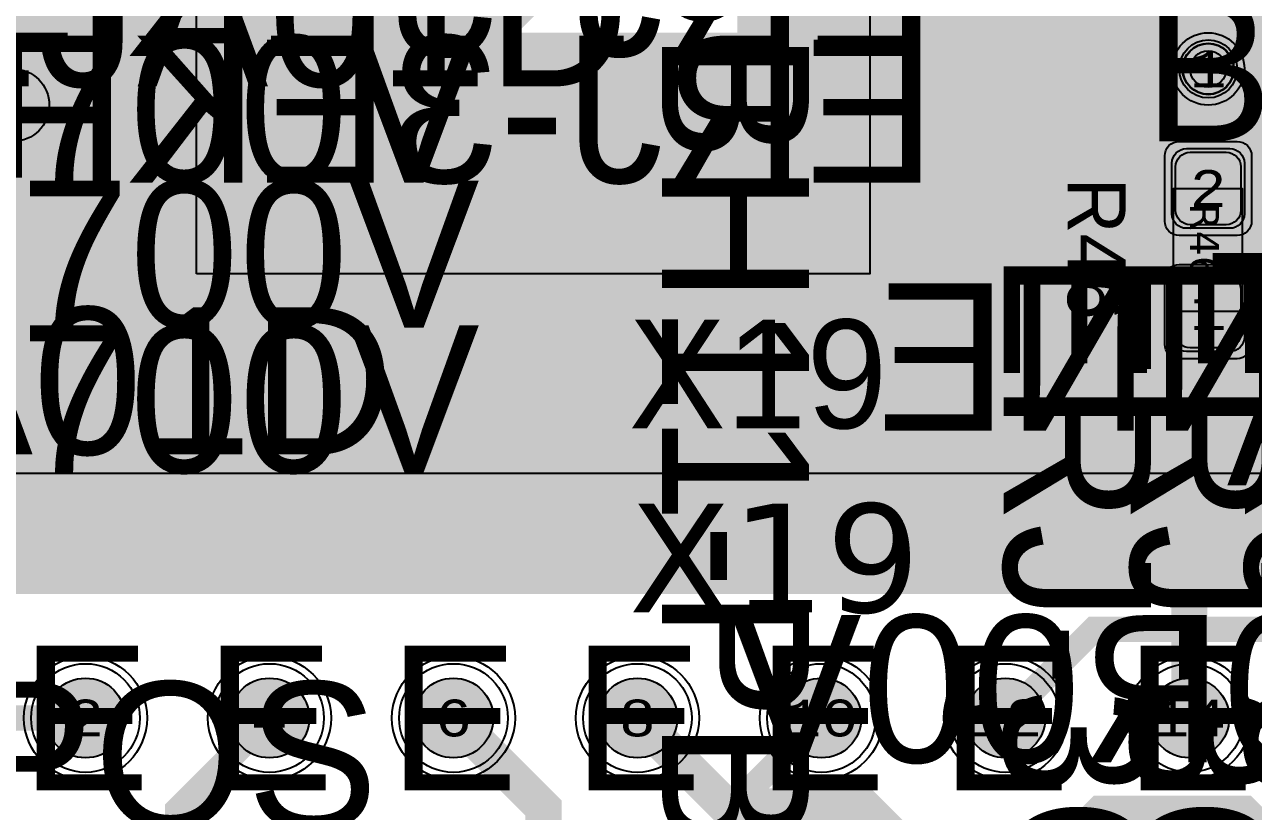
# Model space of a CAD drawing. Extents: x -28 to 199, y -61 to 255.
# Drawn here: x 62.41 to 79.37, y 140 to 150.86 of the extents above; entities that cross this region are included whole.
import ezdxf
from ezdxf.enums import TextEntityAlignment as Align

# ---------------------------------------------------------------- set-up
doc = ezdxf.new("R2010")
doc.units = 0
doc.header["$MEASUREMENT"] = 0
for name, color, linetype in [('ASSEMBLY_OUTLINES_TOP', 102, 'CONTINUOUS'), ('ASSEMBLY_PART_NUMBERS_BTM', 191, 'CONTINUOUS'), ('ASSEMBLY_PART_NUMBERS_TOP', 102, 'CONTINUOUS'), ('ASSEMBLY_REF_DES_TOP', 102, 'CONTINUOUS'), ('DRILL_DRAWING', 21, 'CONTINUOUS'), ('GENERATED_SILKSCREEN_TOP', 140, 'CONTINUOUS'), ('MOUNTING_HOLES_LAYER_2', 42, 'CONTINUOUS'), ('MOUNTING_HOLES_LAYER_3', 42, 'CONTINUOUS'), ('MOUNTING_HOLES_LAYER_BOT21', 42, 'CONTINUOUS'), ('MOUNTING_HOLES_LAYER_TOP', 42, 'CONTINUOUS'), ('PART_HOLES_LAYER_2', 30, 'CONTINUOUS'), ('PART_HOLES_LAYER_3', 30, 'CONTINUOUS'), ('PART_HOLES_LAYER_BOTTOM', 30, 'CONTINUOUS'), ('PART_HOLES_LAYER_TOP', 30, 'CONTINUOUS'), ('PART_PADS_LAYER_2', 230, 'CONTINUOUS'), ('PART_PADS_LAYER_3', 81, 'CONTINUOUS'), ('PART_PADS_LAYER_BOTTOM', 10, 'CONTINUOUS'), ('PART_PADS_LAYER_TOP', 150, 'CONTINUOUS'), ('PART_PADS_SMD_TOP', 150, 'CONTINUOUS'), ('PIN_NUMBERS_BTM', 8, 'CONTINUOUS'), ('PIN_NUMBERS_TOP', 8, 'CONTINUOUS'), ('PLACEMENT_OUTLINES_TOP', 130, 'CONTINUOUS'), ('PLANE_DATA_LAYER_TOP', 150, 'CONTINUOUS'), ('PLANE_SHAPES_LAYER_2', 230, 'CONTINUOUS'), ('PLANE_SHAPES_LAYER_3', 81, 'CONTINUOUS'), ('PLANE_SHAPES_LAYER_TOP', 150, 'CONTINUOUS'), ('SILKSCREEN_OUTLINES_TOP', 150, 'CONTINUOUS'), ('SILKSCREEN_REF_DES_TOP', 150, 'CONTINUOUS'), ('SOLDERMASK_PADS_BTM', 12, 'CONTINUOUS'), ('SOLDERMASK_PADS_TOP', 180, 'CONTINUOUS'), ('SOLDERPASTE_PADS_TOP', 180, 'CONTINUOUS'), ('TRACES_LAYER_3', 81, 'CONTINUOUS'), ('TRACES_LAYER_BOTTOM', 10, 'CONTINUOUS'), ('TRACES_LAYER_TOP', 150, 'CONTINUOUS')]:
    doc.layers.add(name, color=color, linetype=linetype)
doc.styles.add('COURIER_NEW', font='COUR.TTF')
doc.styles.add('VERDANA', font='verdana.TTF')
doc.styles.add('VERIBEST_GERBER_0', font='txt')

msp = doc.modelspace()

# ---------------------------------------------------------------- hatches: boundary and pattern name
at = {"layer": 'ASSEMBLY_OUTLINES_TOP'}
h = msp.add_hatch(color=256, dxfattribs=at)
edge = h.paths.add_edge_path()
edge.add_arc((78.75, 150.25), 0.5, 0, 360)
at = {"layer": 'MOUNTING_HOLES_LAYER_2'}
h = msp.add_hatch(color=256, dxfattribs=at)
edge = h.paths.add_edge_path()
edge.add_arc((62.25, 149.75), 0.5, 0, 360)
at = {"layer": 'MOUNTING_HOLES_LAYER_3'}
h = msp.add_hatch(color=256, dxfattribs=at)
edge = h.paths.add_edge_path()
edge.add_arc((62.25, 149.75), 0.5, 0, 360)
at = {"layer": 'MOUNTING_HOLES_LAYER_BOT21'}
h = msp.add_hatch(color=256, dxfattribs=at)
edge = h.paths.add_edge_path()
edge.add_arc((62.25, 149.75), 0.5, 0, 360)
at = {"layer": 'MOUNTING_HOLES_LAYER_TOP'}
h = msp.add_hatch(color=256, dxfattribs=at)
edge = h.paths.add_edge_path()
edge.add_arc((62.25, 149.75), 0.5, 0, 360)
at = {"layer": 'PART_HOLES_LAYER_2'}
h = msp.add_hatch(color=256, dxfattribs=at)
edge = h.paths.add_edge_path()
edge.add_arc((78.75, 150.25), 0.25, 0, 360)
h = msp.add_hatch(color=256, dxfattribs=at)
edge = h.paths.add_edge_path()
edge.add_arc((63.25, 141.29), 0.55, 0, 360)
h = msp.add_hatch(color=256, dxfattribs=at)
edge = h.paths.add_edge_path()
edge.add_arc((65.79, 141.29), 0.55, 0, 360)
h = msp.add_hatch(color=256, dxfattribs=at)
edge = h.paths.add_edge_path()
edge.add_arc((68.33, 141.29), 0.55, 0, 360)
h = msp.add_hatch(color=256, dxfattribs=at)
edge = h.paths.add_edge_path()
edge.add_arc((70.87, 141.29), 0.55, 0, 360)
h = msp.add_hatch(color=256, dxfattribs=at)
edge = h.paths.add_edge_path()
edge.add_arc((73.41, 141.29), 0.55, 0, 360)
h = msp.add_hatch(color=256, dxfattribs=at)
edge = h.paths.add_edge_path()
edge.add_arc((75.95, 141.29), 0.55, 0, 360)
h = msp.add_hatch(color=256, dxfattribs=at)
edge = h.paths.add_edge_path()
edge.add_arc((78.49, 141.29), 0.55, 0, 360)
at = {"layer": 'PART_HOLES_LAYER_3'}
h = msp.add_hatch(color=256, dxfattribs=at)
edge = h.paths.add_edge_path()
edge.add_arc((78.75, 150.25), 0.25, 0, 360)
h = msp.add_hatch(color=256, dxfattribs=at)
edge = h.paths.add_edge_path()
edge.add_arc((63.25, 141.29), 0.55, 0, 360)
h = msp.add_hatch(color=256, dxfattribs=at)
edge = h.paths.add_edge_path()
edge.add_arc((65.79, 141.29), 0.55, 0, 360)
h = msp.add_hatch(color=256, dxfattribs=at)
edge = h.paths.add_edge_path()
edge.add_arc((68.33, 141.29), 0.55, 0, 360)
h = msp.add_hatch(color=256, dxfattribs=at)
edge = h.paths.add_edge_path()
edge.add_arc((70.87, 141.29), 0.55, 0, 360)
h = msp.add_hatch(color=256, dxfattribs=at)
edge = h.paths.add_edge_path()
edge.add_arc((73.41, 141.29), 0.55, 0, 360)
h = msp.add_hatch(color=256, dxfattribs=at)
edge = h.paths.add_edge_path()
edge.add_arc((75.95, 141.29), 0.55, 0, 360)
h = msp.add_hatch(color=256, dxfattribs=at)
edge = h.paths.add_edge_path()
edge.add_arc((78.49, 141.29), 0.55, 0, 360)
at = {"layer": 'PART_HOLES_LAYER_BOTTOM'}
h = msp.add_hatch(color=256, dxfattribs=at)
edge = h.paths.add_edge_path()
edge.add_arc((78.75, 150.25), 0.25, 0, 360)
h = msp.add_hatch(color=256, dxfattribs=at)
edge = h.paths.add_edge_path()
edge.add_arc((63.25, 141.29), 0.55, 0, 360)
h = msp.add_hatch(color=256, dxfattribs=at)
edge = h.paths.add_edge_path()
edge.add_arc((65.79, 141.29), 0.55, 0, 360)
h = msp.add_hatch(color=256, dxfattribs=at)
edge = h.paths.add_edge_path()
edge.add_arc((68.33, 141.29), 0.55, 0, 360)
h = msp.add_hatch(color=256, dxfattribs=at)
edge = h.paths.add_edge_path()
edge.add_arc((70.87, 141.29), 0.55, 0, 360)
h = msp.add_hatch(color=256, dxfattribs=at)
edge = h.paths.add_edge_path()
edge.add_arc((73.41, 141.29), 0.55, 0, 360)
h = msp.add_hatch(color=256, dxfattribs=at)
edge = h.paths.add_edge_path()
edge.add_arc((75.95, 141.29), 0.55, 0, 360)
h = msp.add_hatch(color=256, dxfattribs=at)
edge = h.paths.add_edge_path()
edge.add_arc((78.49, 141.29), 0.55, 0, 360)
at = {"layer": 'PART_HOLES_LAYER_TOP'}
h = msp.add_hatch(color=256, dxfattribs=at)
edge = h.paths.add_edge_path()
edge.add_arc((78.75, 150.25), 0.25, 0, 360)
h = msp.add_hatch(color=256, dxfattribs=at)
edge = h.paths.add_edge_path()
edge.add_arc((63.25, 141.29), 0.55, 0, 360)
h = msp.add_hatch(color=256, dxfattribs=at)
edge = h.paths.add_edge_path()
edge.add_arc((65.79, 141.29), 0.55, 0, 360)
h = msp.add_hatch(color=256, dxfattribs=at)
edge = h.paths.add_edge_path()
edge.add_arc((68.33, 141.29), 0.55, 0, 360)
h = msp.add_hatch(color=256, dxfattribs=at)
edge = h.paths.add_edge_path()
edge.add_arc((70.87, 141.29), 0.55, 0, 360)
h = msp.add_hatch(color=256, dxfattribs=at)
edge = h.paths.add_edge_path()
edge.add_arc((73.41, 141.29), 0.55, 0, 360)
h = msp.add_hatch(color=256, dxfattribs=at)
edge = h.paths.add_edge_path()
edge.add_arc((75.95, 141.29), 0.55, 0, 360)
h = msp.add_hatch(color=256, dxfattribs=at)
edge = h.paths.add_edge_path()
edge.add_arc((78.49, 141.29), 0.55, 0, 360)
at = {"layer": 'PLANE_DATA_LAYER_TOP'}
h = msp.add_hatch(color=256, dxfattribs=at)
h.paths.add_polyline_path([(124.75, 168.146713, -0.5656896934356785), (124.638043, 168.079423, 0.1227209891215062), (124.403418, 168.137891), (120.354104, 168.137891, -0.8926686709466823), (120.336985, 168.288343, 8.788690966337814), (119.663015, 168.288343, -0.8926686709466823), (119.645896, 168.137891), (115.604104, 168.137891, -0.8926686709466823), (115.586985, 168.288343, 8.788690966337814), (114.913015, 168.288343, -0.8926686709466823), (114.895896, 168.137891), (111.035516, 168.137891, 0.1989122151386141), (110.681963, 167.991444), (103.462837, 160.772318, -0.1989133663344686), (103.408955, 160.75), (101.908538, 160.75, -0.1989147790761748), (101.854656, 160.772319), (101.269424, 161.357553, 0.1989122151386141), (100.915871, 161.504), (100.084129, 161.504, 0.1989122151386141), (99.730576, 161.357553), (99.145344, 160.772319, -0.1989147790761748), (99.091462, 160.75), (94.95, 160.75, 0.1989122151386141), (94.596447, 160.603553), (94.515212, 160.522318, -0.1989133663345028), (94.46133, 160.5), (86.500008, 160.5, 0.414213562373095), (86.5, 160.499992), (86.5, 154.091244, -0.1989099556853327), (86.477682, 154.037363), (84.433464, 151.993145, -0.1989133663344342), (84.379582, 151.970827), (78.485734, 151.970827, 0.1989122151386171), (78.132181, 151.82438), (71.080119, 144.772318, -0.1989133663345171), (71.026237, 144.75), (54.676166, 144.75, -0.7996942034349416), (54.643477, 144.895032, 0.2895657790381576), (55.5, 146.25, 0.9999999999999999), (52.5, 146.25, 0.2895657790381576), (53.356523, 144.895032, -0.7996942034349416), (53.323834, 144.75), (48.676166, 144.75, -0.7996942034349416), (48.643477, 144.895032, 0.2895657790381576), (49.5, 146.25, 0.9999999999999999), (46.5, 146.25, 0.2895657790381576), (47.356523, 144.895032, -0.7996942034349416), (47.323834, 144.75), (44.8262, 144.75, -0.414213562373095), (44.75, 144.8262), (44.75, 147.9238, -0.414213562373095), (44.8262, 148), (53.749992, 148, 0.414213562373095), (53.75, 148.000008), (53.75, 149.9238, -0.414213562373095), (53.8262, 150), (61.187927, 150, -0.414213562373095), (61.264127, 149.9238), (61.264127, 149.923798, -0.0405672307519167), (61.263127, 149.911494, 1.176947754236353), (63.236873, 149.911494, -0.0405672307519167), (63.235873, 149.923798), (63.235873, 149.9238, -0.414213562373095), (63.312073, 150), (72.999992, 150, 0.414213562373095), (73, 150.000008), (73, 154.150284, -0.1989099556853327), (73.022318, 154.204165), (75.85595, 157.037797, 0.1989122151386037), (76.002397, 157.39135), (76.002397, 161.4122, -0.1989099556853327), (76.024715, 161.466081), (76.331209, 161.772575, -0.5228816160298612), (76.454384, 161.750393, 0.5064656880077311), (77.401677, 161.554293, -0.7354544890693883), (77.526844, 161.480151, 0.0581222504442221), (77.5, 161.250005), (77.5, 161.249999, 0.088914327412649), (77.562258, 160.902667, -0.0889129128178341), (77.567002, 160.8762, -0.414213562373095), (77.490802, 160.8), (77.353893, 160.8, -0.1385740107174436), (77.314013, 160.811269, 1.7877343018547802), (77.314013, 159.788731, -0.1385740107174436), (77.353893, 159.8), (77.840585, 159.8, -0.1095339490364452), (77.872793, 159.792859, 0.1095328433829557), (78.084129, 159.746), (79.766632, 159.746, 0.1989122151386141), (80.120185, 159.892447), (90.80542, 170.577682, -0.1989133663344345), (90.859302, 170.6), (95.046107, 170.6, -0.1385740107174437), (95.085987, 170.588731, 0.7330492814130509), (95.950588, 171.338437, -0.1025242213821264), (95.944313, 171.368718), (95.944313, 171.368719, -0.414213562373095), (96.020513, 171.444919), (122.449404, 171.444919, -0.198913366334503), (122.503286, 171.422601), (124.727682, 169.198205, -0.1989099556853327), (124.75, 169.144324)], flags=0)
h.paths.add_polyline_path([(77.599731, 156.314666, 0.7968145925695695), (79.5, 156.749999), (79.5, 156.75, 0.8244223034271635), (77.572739, 157.124415, -0.5540613420985587), (77.445503, 157.101904, 2.736653672139751), (77.471278, 156.328655, -0.5540650235894272)], flags=0)
h.paths.add_polyline_path([(105.164448, 164.71788, 0.414213562373095), (105.414448, 164.96788), (105.414448, 168.372211, 0.414213562373095), (105.164448, 168.622211), (91.038672, 168.622211, 0.414213562373095), (90.788672, 168.372211), (90.788672, 164.96788, 0.414213562373095), (91.038672, 164.71788)], flags=0)
at = {"layer": 'PLANE_SHAPES_LAYER_2'}
h = msp.add_hatch(color=256, dxfattribs=at)
h.paths.add_polyline_path([(169.5, 129.25), (149.5, 129.25), (142.25, 122), (142.25, 90.5), (147.5, 90.5), (147.5, 80), (154, 80), (154, 69.25), (131.75, 69.25), (131.75, 73.25), (121.25, 73.25), (121.25, 81), (110.5, 81), (110.5, 125.75), (106.5, 125.75), (106.5, 128.75), (93.5, 128.75), (93.5, 120.25), (91.75, 120.25), (91.75, 121.5), (80, 121.5), (80, 118.25), (73.25, 118.25), (73.25, 124.5), (67.5, 124.5), (67.5, 128), (57.75, 128), (57.75, 120.25), (55.25, 120.25), (55.25, 121.5), (47.5, 121.5), (47.5, 119), (35, 119), (35, 134.75), (32.75, 134.75), (32.75, 159.75), (29.25, 159.75), (29.25, 175.25), (22.5, 175.25), (22.5, 195.25), (17.25, 195.25), (17.25, 198), (22.5, 198), (22.5, 216.5), (40.25, 216.5), (40.25, 235.5), (54.5, 235.5), (54.5, 254), (87.25, 254), (87.25, 236.25), (86.25, 236.25), (86.25, 228.75), (81, 228.75), (81, 218.75), (95.25, 218.75), (95.25, 194.5), (87, 194.5), (87, 172), (131.1, 172), (131.1, 208.75), (115.5, 208.75), (115.5, 213.75), (106.75, 213.75), (106.75, 218.75), (110.25, 222.25), (110.25, 226.25), (142.5, 226.25), (142.5, 221.5), (160.5, 221.5), (160.5, 240.75), (169.5, 240.75)])
h.paths.add_polyline_path([(35.5, 149.5), (41.75, 149.5), (41.75, 152), (39.25, 152), (39.25, 154), (37.75, 154), (37.75, 152), (35.5, 152)], flags=16)
h.paths.add_polyline_path([(37.5, 125.75), (37.5, 128.75), (42.75, 128.75), (42.75, 125.75)], flags=16)
h.paths.add_polyline_path([(52, 127.75), (52, 130.75), (54.25, 130.75), (54.25, 127.75)], flags=16)
h.paths.add_polyline_path([(50.75, 219.5), (50.75, 226.5), (71.75, 226.5), (71.75, 219.5)], flags=16)
h.paths.add_polyline_path([(66.5, 150.75), (66.5, 177.5), (72.25, 177.5), (72.25, 150.75)], flags=16)
h.paths.add_polyline_path([(47.25, 185.25), (73, 185.25), (73, 188.25), (70.25, 188.25), (70.25, 191), (47.25, 191)], flags=16)
h.paths.add_polyline_path([(84.5, 208), (84.5, 212.75), (85, 212.75), (85, 208)], flags=16)
h.paths.add_polyline_path([(61.5, 137.25), (87.75, 137.25), (87.75, 140.5), (84.75, 140.5), (84.75, 143), (61.5, 143)], flags=16)
h.paths.add_polyline_path([(88.75, 127), (88.75, 130), (91, 130), (91, 127)], flags=16)
h.paths.add_polyline_path([(85.5, 130.25), (85.5, 132.5), (91, 132.5), (91, 130.25)], flags=16)
h.paths.add_polyline_path([(108.75, 142.25), (135.75, 142.25), (135.75, 145.75), (132.25, 145.75), (132.25, 149), (108.75, 149)], flags=16)
h.paths.add_polyline_path([(114.25, 126.75), (140.75, 126.75), (140.75, 129.75), (137.25, 129.75), (137.25, 133), (114.25, 133)], flags=16)
h.paths.add_polyline_path([(155.25, 180.25), (166.25, 180.25), (166.25, 186.25), (152.25, 186.25), (152.25, 183), (155.25, 183)], flags=16)
at = {"layer": 'PLANE_SHAPES_LAYER_3'}
h = msp.add_hatch(color=256, dxfattribs=at)
h.paths.add_polyline_path([(169.5, 129.25), (149.5, 129.25), (142.25, 122), (142.25, 90.5), (147.5, 90.5), (147.5, 80), (154, 80), (154, 69.25), (131.75, 69.25), (131.75, 73.25), (121.25, 73.25), (121.25, 81), (110.5, 81), (110.5, 125.75), (106.5, 125.75), (106.5, 128.75), (93.5, 128.75), (93.5, 120.25), (91.75, 120.25), (91.75, 121.5), (80, 121.5), (80, 118.25), (73.25, 118.25), (73.25, 124.5), (67.5, 124.5), (67.5, 127.75), (58.25, 127.75), (58.25, 130.25), (88.75, 130.25), (88.75, 127), (91, 127), (91, 132.5), (55, 132.5), (55, 131.25), (52, 131.25), (52, 127.75), (55, 127.75), (55, 127.25), (57.75, 127.25), (57.75, 120.25), (55.25, 120.25), (55.25, 121.5), (47.5, 121.5), (47.5, 119), (35, 119), (35, 134.75), (32.75, 134.75), (32.75, 159.75), (29.25, 159.75), (29.25, 175.25), (22.5, 175.25), (22.5, 195.25), (17.25, 195.25), (17.25, 198), (22.5, 198), (22.5, 216.5), (40.25, 216.5), (40.25, 235.5), (54.5, 235.5), (54.5, 254), (87.25, 254), (87.25, 236.25), (86.25, 236.25), (86.25, 228.75), (81, 228.75), (81, 218.75), (95.25, 218.75), (95.25, 194.5), (87, 194.5), (87, 172), (131.1, 172), (131.1, 208.75), (115.5, 208.75), (115.5, 213.75), (106.75, 213.75), (106.75, 218.75), (110.25, 222.25), (110.25, 226.25), (142.5, 226.25), (142.5, 221.5), (160.5, 221.5), (160.5, 240.75), (169.5, 240.75)])
h.paths.add_polyline_path([(35.5, 149.5), (41.75, 149.5), (41.75, 152), (39.25, 152), (39.25, 154), (37.75, 154), (37.75, 152), (35.5, 152)], flags=16)
h.paths.add_polyline_path([(37.5, 125.75), (37.5, 128.75), (42.75, 128.75), (42.75, 125.75)], flags=16)
h.paths.add_polyline_path([(50.75, 219.5), (50.75, 226.5), (71.75, 226.5), (71.75, 219.5)], flags=16)
h.paths.add_polyline_path([(66.5, 150.75), (66.5, 177.5), (72.25, 177.5), (72.25, 150.75)], flags=16)
h.paths.add_polyline_path([(47.25, 185.25), (73, 185.25), (73, 188.25), (70.25, 188.25), (70.25, 191), (47.25, 191)], flags=16)
h.paths.add_polyline_path([(84.5, 208), (84.5, 212.75), (85, 212.75), (85, 208)], flags=16)
h.paths.add_polyline_path([(61.5, 137.25), (87.75, 137.25), (87.75, 140.5), (84.75, 140.5), (84.75, 143), (61.5, 143)], flags=16)
h.paths.add_polyline_path([(108.75, 142.25), (135.75, 142.25), (135.75, 145.75), (132.25, 145.75), (132.25, 149), (108.75, 149)], flags=16)
h.paths.add_polyline_path([(114.25, 126.75), (140.75, 126.75), (140.75, 129.75), (137.25, 129.75), (137.25, 133), (114.25, 133)], flags=16)
h.paths.add_polyline_path([(155.25, 180.25), (166.25, 180.25), (166.25, 186.25), (152.25, 186.25), (152.25, 183), (155.25, 183)], flags=16)

# ---------------------------------------------------------------- linework, layer by layer
at = {"layer": 'ASSEMBLY_OUTLINES_TOP', "const_width": 0.2}
for points in [[(64.78, 147.42), (64.78, 180.62), (74.08, 180.62), (74.08, 147.42)], [(58.08, 135.37), (58.08, 144.67), (91.28, 144.67), (91.28, 135.37)]]:
    msp.add_lwpolyline(points, close=True, dxfattribs=at)
at = {"layer": 'ASSEMBLY_OUTLINES_TOP'}
msp.add_lwpolyline([(78.27, 146.9), (78.27, 148.6), (79.22, 148.6), (79.22, 146.9)], close=True, dxfattribs=at)
msp.add_circle((78.75, 150.25), 0.5, dxfattribs=at)
at = {"layer": 'GENERATED_SILKSCREEN_TOP', "const_width": 0.15}
msp.add_lwpolyline([(64.78, 147.42), (64.78, 180.62), (74.08, 180.62), (74.08, 147.42)], close=True, dxfattribs=at)
msp.add_lwpolyline([(78.25, 150.25, -1), (79.25, 150.25, -1)], format="xyb", close=True, dxfattribs=at)
for points in [[(77.3092, 148.0752), (77.3108, 148.0728), (77.3148, 148.072), (77.3188, 148.0696), (77.3228, 148.0696), (77.4876, 148.0696), (77.4916, 148.0696), (77.494, 148.072), (77.4964, 148.072), (77.4972, 148.0728), (77.498, 148.0736), (77.5004, 148.0752), (77.61, 148.2112), (77.6116, 148.2152), (77.6124, 148.2176), (77.6132, 148.2216), (77.6132, 148.6248), (77.6116, 148.632), (77.6076, 148.636), (77.6036, 148.6408), (77.5972, 148.6424), (76.8292, 148.6424), (76.8228, 148.6408), (76.8188, 148.6368), (76.8164, 148.632), (76.8156, 148.6264), (76.8164, 148.62), (76.8188, 148.6144), (76.8228, 148.6104), (76.8292, 148.6088), (77.1972, 148.6088), (77.1972, 148.2328), (76.8244, 148.1016), (76.8188, 148.0984), (76.8156, 148.0928), (76.8148, 148.0864), (76.8164, 148.0816), (76.8196, 148.0768), (76.8236, 148.0728), (76.8284, 148.0704), (76.8348, 148.072), (77.2076, 148.2032), (77.3092, 148.0752)], [(77.5804, 148.6088), (77.5804, 148.2256), (77.4796, 148.1016), (77.3308, 148.1016), (77.2292, 148.2256), (77.2292, 148.6088), (77.5804, 148.6088)], [(76.8292, 147.4), (76.8236, 147.3992), (76.8188, 147.3952), (76.8164, 147.3896), (76.8156, 147.384), (76.8164, 147.3784), (76.8188, 147.3736), (76.8236, 147.3696), (76.8292, 147.368), (77.0716, 147.368), (77.0716, 147.3304), (77.0732, 147.3248), (77.0764, 147.32), (77.082, 147.3176), (77.0876, 147.3168), (77.094, 147.3176), (77.0996, 147.32), (77.1036, 147.3248), (77.1052, 147.3304), (77.1052, 147.368), (77.5748, 147.368), (77.5788, 147.3688), (77.582, 147.3704), (77.5852, 147.3744), (77.5876, 147.3784), (77.5892, 147.3832), (77.59, 147.388), (77.5892, 147.392), (77.586, 147.396), (77.1004, 147.8816), (77.0956, 147.8848), (77.0908, 147.8864), (77.086, 147.8856), (77.0804, 147.8824), (77.0764, 147.8808), (77.074, 147.8776), (77.0724, 147.8744), (77.0716, 147.8704), (77.0716, 147.4), (76.8292, 147.4)], [(77.1052, 147.8304), (77.534, 147.4), (77.1052, 147.4), (77.1052, 147.8304)], [(77.61, 146.6984), (77.5004, 146.564), (77.4964, 146.56), (77.49, 146.5592), (77.486, 146.56), (77.482, 146.5616), (77.478, 146.564), (77.4748, 146.568), (77.4724, 146.572), (77.4716, 146.576), (77.4716, 146.58), (77.474, 146.5832), (77.5804, 146.7144), (77.5804, 146.9736), (77.4796, 147.0968), (77.1924, 147.0968), (77.2812, 146.988), (77.282, 146.9848), (77.2828, 146.9832), (77.2828, 146.9824), (77.2836, 146.9824), (77.2844, 146.9784), (77.2844, 146.7088), (77.2836, 146.7056), (77.2828, 146.7048), (77.2828, 146.704), (77.282, 146.7016), (77.2812, 146.6984), (77.1724, 146.564), (77.1708, 146.5632), (77.1692, 146.5616), (77.1684, 146.5608), (77.1668, 146.5608), (77.1612, 146.5592), (77.1588, 146.5584), (76.9388, 146.5584), (76.9348, 146.5592), (76.9316, 146.5608), (76.9284, 146.5616), (76.926, 146.564), (76.8164, 146.6984), (76.8148, 146.7024), (76.814, 146.7032), (76.814, 146.7048), (76.814, 146.7064), (76.8132, 146.7072), (76.8132, 146.7088), (76.8132, 146.9784), (76.814, 146.9816), (76.8148, 146.9848), (76.8164, 146.988), (76.926, 147.1224), (76.9276, 147.124), (76.9284, 147.1256), (76.9308, 147.1272), (76.9364, 147.1288), (76.9388, 147.1296), (77.4876, 147.1296), (77.4916, 147.1288), (77.4948, 147.1272), (77.4972, 147.1256), (77.498, 147.124), (77.5004, 147.1224), (77.61, 146.988), (77.6108, 146.9848), (77.6116, 146.9824), (77.6124, 146.9816), (77.6132, 146.9784), (77.6132, 146.7088), (77.6124, 146.7056), (77.6124, 146.7048), (77.6116, 146.704), (77.6108, 146.7016), (77.61, 146.6984)], [(77.1508, 147.0968), (76.9468, 147.0968), (76.846, 146.9736), (76.846, 146.7152), (76.9468, 146.5904), (77.1508, 146.5904), (77.2524, 146.7152), (77.2524, 146.9736), (77.1508, 147.0968)], [(71.9695, 145.278), (71.488, 145.9605), (71.0065, 145.278), (71.0035, 145.272), (70.9975, 145.269), (70.993, 145.2675), (70.9885, 145.2675), (70.978, 145.2705), (70.969, 145.275), (70.9615, 145.2825), (70.9555, 145.2915), (70.954, 145.3035), (70.9585, 145.314), (71.449, 146.0145), (70.9585, 146.715), (70.954, 146.7255), (70.954, 146.736), (70.96, 146.7465), (70.9675, 146.754), (70.978, 146.7585), (70.9885, 146.7615), (70.9975, 146.76), (71.0065, 146.7525), (71.488, 146.0685), (71.9695, 146.7525), (71.977, 146.76), (71.9875, 146.7615), (71.998, 146.7585), (72.007, 146.754), (72.016, 146.7465), (72.0205, 146.736), (72.022, 146.7255), (72.019, 146.715), (71.524, 146.0145), (72.019, 145.314), (72.022, 145.302), (72.0205, 145.2915), (72.016, 145.281), (72.007, 145.2735), (71.998, 145.2675), (71.9875, 145.266), (71.977, 145.269), (71.9695, 145.278)], [(72.586, 145.326), (72.574, 145.323), (72.568, 145.317), (72.5635, 145.3065), (72.562, 145.2945), (72.5635, 145.284), (72.568, 145.2735), (72.574, 145.266), (72.586, 145.2645), (73.171, 145.2645), (73.1815, 145.266), (73.1905, 145.2735), (73.195, 145.284), (73.1965, 145.2945), (73.195, 145.3065), (73.1905, 145.317), (73.1815, 145.323), (73.171, 145.326), (72.907, 145.326), (72.907, 146.7345), (72.9055, 146.745), (72.901, 146.7525), (72.8935, 146.757), (72.883, 146.7585), (72.8755, 146.76), (72.868, 146.76), (72.862, 146.757), (72.856, 146.751), (72.5635, 146.34), (72.559, 146.3295), (72.559, 146.319), (72.5635, 146.31), (72.571, 146.3025), (72.58, 146.2965), (72.5905, 146.2935), (72.5965, 146.2935), (72.601, 146.295), (72.6085, 146.304), (72.8485, 146.64), (72.8485, 145.326), (72.586, 145.326)], [(74.0005, 145.2705), (73.7485, 145.476), (73.741, 145.4835), (73.7395, 145.488), (73.7395, 145.4925), (73.741, 145.503), (73.747, 145.5135), (73.753, 145.521), (73.762, 145.527), (73.7725, 145.5285), (73.783, 145.5255), (74.0275, 145.326), (74.512, 145.326), (74.746, 145.515), (74.746, 146.0535), (74.542, 145.8885), (74.536, 145.8855), (74.5345, 145.884), (74.53, 145.8825), (74.524, 145.8825), (74.0185, 145.8825), (74.0125, 145.8825), (74.0035, 145.8855), (74.0005, 145.8885), (73.7485, 146.0925), (73.7455, 146.094), (73.7425, 146.097), (73.7395, 146.1015), (73.7365, 146.112), (73.735, 146.118), (73.735, 146.529), (73.7365, 146.5365), (73.7395, 146.5425), (73.7425, 146.547), (73.7455, 146.5485), (73.7485, 146.553), (74.0005, 146.7585), (74.0065, 146.76), (74.011, 146.7615), (74.0125, 146.763), (74.0185, 146.7645), (74.524, 146.7645), (74.53, 146.763), (74.5315, 146.763), (74.533, 146.7615), (74.5375, 146.76), (74.5435, 146.7585), (74.7955, 146.553), (74.8, 146.5455), (74.8015, 146.5395), (74.8045, 146.535), (74.806, 146.529), (74.806, 145.5), (74.8045, 145.4955), (74.8015, 145.485), (74.8, 145.482), (74.7955, 145.476), (74.5435, 145.2705), (74.536, 145.2675), (74.5345, 145.266), (74.5315, 145.266), (74.5285, 145.2645), (74.527, 145.2645), (74.524, 145.2645), (74.0185, 145.2645), (74.0125, 145.266), (74.0065, 145.2675), (74.0005, 145.2705)], [(73.7965, 146.514), (73.7965, 146.133), (74.0275, 145.9425), (74.512, 145.9425), (74.746, 146.133), (74.746, 146.514), (74.512, 146.703), (74.0275, 146.703), (73.7965, 146.514)]]:
    msp.add_lwpolyline(points, dxfattribs=at)
for points in [[(78.270005, 147.457911, 1.22306e-05), (78.269995, 147.457902), (78.269995, 148.042098, 1.22306e-05), (78.270005, 148.042089), (78.270005, 147.457911)], [(79.220005, 147.466156, 1.1642e-05), (79.219995, 147.466164), (79.219995, 148.033836, 1.1642e-05), (79.220005, 148.033844), (79.220005, 147.466156)], [(91.280005, 142.717402, 5.9988e-06), (91.279995, 142.717404), (91.279995, 144.669995), (58.080005, 144.669995), (58.080005, 135.370005), (81.490904, 135.370005, 1.21125e-05), (81.490886, 135.369995), (58.08, 135.369995, -0.4142135624), (58.079995, 135.37), (58.079995, 144.67, -0.4142135624), (58.08, 144.670005), (91.28, 144.670005, -0.4142135624), (91.280005, 144.67), (91.280005, 142.717402)]]:
    msp.add_lwpolyline(points, format="xyb", dxfattribs=at)
at = {"layer": 'MOUNTING_HOLES_LAYER_2'}
msp.add_circle((62.25, 149.75), 0.5, dxfattribs=at)
at = {"layer": 'MOUNTING_HOLES_LAYER_3'}
msp.add_circle((62.25, 149.75), 0.5, dxfattribs=at)
at = {"layer": 'MOUNTING_HOLES_LAYER_BOT21'}
msp.add_circle((62.25, 149.75), 0.5, dxfattribs=at)
at = {"layer": 'MOUNTING_HOLES_LAYER_TOP'}
msp.add_circle((62.25, 149.75), 0.5, dxfattribs=at)
at = {"layer": 'PART_HOLES_LAYER_2'}
for centre, radius in [((78.75, 150.25), 0.25), ((63.25, 141.29), 0.55), ((65.79, 141.29), 0.55), ((68.33, 141.29), 0.55), ((70.87, 141.29), 0.55), ((73.41, 141.29), 0.55), ((75.95, 141.29), 0.55), ((78.49, 141.29), 0.55)]:
    msp.add_circle(centre, radius, dxfattribs=at)
at = {"layer": 'PART_HOLES_LAYER_3'}
for centre, radius in [((78.75, 150.25), 0.25), ((63.25, 141.29), 0.55), ((65.79, 141.29), 0.55), ((68.33, 141.29), 0.55), ((70.87, 141.29), 0.55), ((73.41, 141.29), 0.55), ((75.95, 141.29), 0.55), ((78.49, 141.29), 0.55)]:
    msp.add_circle(centre, radius, dxfattribs=at)
at = {"layer": 'PART_HOLES_LAYER_BOTTOM'}
for centre, radius in [((78.75, 150.25), 0.25), ((63.25, 141.29), 0.55), ((65.79, 141.29), 0.55), ((68.33, 141.29), 0.55), ((70.87, 141.29), 0.55), ((73.41, 141.29), 0.55), ((75.95, 141.29), 0.55), ((78.49, 141.29), 0.55)]:
    msp.add_circle(centre, radius, dxfattribs=at)
at = {"layer": 'PART_HOLES_LAYER_TOP'}
for centre, radius in [((78.75, 150.25), 0.25), ((63.25, 141.29), 0.55), ((65.79, 141.29), 0.55), ((68.33, 141.29), 0.55), ((70.87, 141.29), 0.55), ((73.41, 141.29), 0.55), ((75.95, 141.29), 0.55), ((78.49, 141.29), 0.55)]:
    msp.add_circle(centre, radius, dxfattribs=at)
at = {"layer": 'PART_PADS_LAYER_2'}
for centre, radius in [((78.75, 150.25), 0.35), ((63.25, 141.29), 0.75), ((65.79, 141.29), 0.75), ((68.33, 141.29), 0.75), ((70.87, 141.29), 0.75), ((73.41, 141.29), 0.75), ((75.95, 141.29), 0.75), ((78.49, 141.29), 0.75)]:
    msp.add_circle(centre, radius, dxfattribs=at)
at = {"layer": 'PART_PADS_LAYER_3'}
for centre, radius in [((78.75, 150.25), 0.35), ((63.25, 141.29), 0.75), ((65.79, 141.29), 0.75), ((68.33, 141.29), 0.75), ((70.87, 141.29), 0.75), ((73.41, 141.29), 0.75), ((75.95, 141.29), 0.75), ((78.49, 141.29), 0.75)]:
    msp.add_circle(centre, radius, dxfattribs=at)
at = {"layer": 'PART_PADS_LAYER_BOTTOM'}
for centre, radius in [((78.75, 150.25), 0.35), ((63.25, 141.29), 0.75), ((65.79, 141.29), 0.75), ((68.33, 141.29), 0.75), ((70.87, 141.29), 0.75), ((73.41, 141.29), 0.75), ((75.95, 141.29), 0.75), ((78.49, 141.29), 0.75)]:
    msp.add_circle(centre, radius, dxfattribs=at)
at = {"layer": 'PART_PADS_LAYER_TOP'}
for centre, radius in [((78.75, 150.25), 0.35), ((63.25, 141.29), 0.75), ((65.79, 141.29), 0.75), ((68.33, 141.29), 0.75), ((70.87, 141.29), 0.75), ((73.41, 141.29), 0.75), ((75.95, 141.29), 0.75), ((78.49, 141.29), 0.75)]:
    msp.add_circle(centre, radius, dxfattribs=at)
at = {"layer": 'PART_PADS_SMD_TOP'}
for points in [[(78.45, 148.05, -0.4142135624), (78.25, 148.25), (78.25, 148.95, -0.4142135624), (78.45, 149.15), (79.05, 149.15, -0.4142135624), (79.25, 148.95), (79.25, 148.25, -0.4142135624), (79.05, 148.05)], [(78.45, 146.35, -0.4142135624), (78.25, 146.55), (78.25, 147.25, -0.4142135624), (78.45, 147.45), (79.05, 147.45, -0.4142135624), (79.25, 147.25), (79.25, 146.55, -0.4142135624), (79.05, 146.35)]]:
    msp.add_lwpolyline(points, format="xyb", close=True, dxfattribs=at)
at = {"layer": 'PLACEMENT_OUTLINES_TOP'}
for points in [[(64.78, 147.42), (64.78, 180.62), (74.08, 180.62), (74.08, 147.42)], [(78.27, 146.9), (78.27, 148.6), (79.22, 148.6), (79.22, 146.9)], [(58.08, 135.37), (58.08, 144.67), (91.28, 144.67), (91.28, 135.37)]]:
    msp.add_lwpolyline(points, close=True, dxfattribs=at)
msp.add_circle((78.75, 150.25), 0.355, dxfattribs=at)
at = {"layer": 'PLANE_SHAPES_LAYER_TOP'}
for points in [[(73, 148), (86.5, 148), (73, 178), (86.5, 178)], [(53.75, 148), (73, 148), (53.75, 150), (73, 150)], [(44.75, 144.75), (77.5, 144.75), (44.75, 148), (77.5, 148)]]:
    msp.add_solid(points, dxfattribs=at)
at = {"layer": 'SILKSCREEN_OUTLINES_TOP'}
for points in [[(64.78, 147.42), (64.78, 180.62), (74.08, 180.62), (74.08, 147.42)], [(78.27, 146.9), (78.27, 148.6), (79.22, 148.6), (79.22, 146.9)], [(58.08, 135.37), (58.08, 144.67), (91.28, 144.67), (91.28, 135.37)]]:
    msp.add_lwpolyline(points, close=True, dxfattribs=at)
msp.add_circle((78.75, 150.25), 0.5, dxfattribs=at)
at = {"layer": 'SOLDERMASK_PADS_BTM'}
for centre, radius in [((78.75, 150.25), 0.4), ((63.25, 141.29), 0.85), ((65.79, 141.29), 0.85), ((68.33, 141.29), 0.85), ((70.87, 141.29), 0.85), ((73.41, 141.29), 0.85), ((75.95, 141.29), 0.85), ((78.49, 141.29), 0.85)]:
    msp.add_circle(centre, radius, dxfattribs=at)
at = {"layer": 'SOLDERMASK_PADS_TOP'}
for points in [[(78.35, 147.95, -0.4142135624), (78.15, 148.15), (78.15, 149.05, -0.4142135624), (78.35, 149.25), (79.15, 149.25, -0.4142135624), (79.35, 149.05), (79.35, 148.15, -0.4142135624), (79.15, 147.95)], [(78.35, 146.25, -0.4142135624), (78.15, 146.45), (78.15, 147.35, -0.4142135624), (78.35, 147.55), (79.15, 147.55, -0.4142135624), (79.35, 147.35), (79.35, 146.45, -0.4142135624), (79.15, 146.25)]]:
    msp.add_lwpolyline(points, format="xyb", close=True, dxfattribs=at)
for centre, radius in [((78.75, 150.25), 0.4), ((63.25, 141.29), 0.85), ((65.79, 141.29), 0.85), ((68.33, 141.29), 0.85), ((70.87, 141.29), 0.85), ((73.41, 141.29), 0.85), ((75.95, 141.29), 0.85), ((78.49, 141.29), 0.85)]:
    msp.add_circle(centre, radius, dxfattribs=at)
at = {"layer": 'SOLDERPASTE_PADS_TOP'}
for points in [[(78.5, 148.1, -0.4142135624), (78.3, 148.3), (78.3, 148.9, -0.4142135624), (78.5, 149.1), (79, 149.1, -0.4142135624), (79.2, 148.9), (79.2, 148.3, -0.4142135624), (79, 148.1)], [(78.5, 146.4, -0.4142135624), (78.3, 146.6), (78.3, 147.2, -0.4142135624), (78.5, 147.4), (79, 147.4, -0.4142135624), (79.2, 147.2), (79.2, 146.6, -0.4142135624), (79, 146.4)]]:
    msp.add_lwpolyline(points, format="xyb", close=True, dxfattribs=at)
at = {"layer": 'TRACES_LAYER_3', "const_width": 0.5}
for points in [[(51.9, 148.9), (52.5, 148.3), (86.405503, 148.3), (87.897889, 146.807614), (90.150447, 146.807614), (91.192012, 147.849179), (98.600821, 147.849179), (101.154394, 145.295606), (103.745606, 145.295606), (106.45, 148), (108.6, 148)], [(45.8, 143.2), (45.8, 142.033325), (46.153553, 141.679772), (48.136215, 141.679772), (50.43778, 143.981337), (87.089899, 143.981337), (90.471236, 140.6), (114.9, 140.6)]]:
    msp.add_lwpolyline(points, dxfattribs=at)
at = {"layer": 'TRACES_LAYER_BOTTOM'}
for points, const_width in [([(38.4, 171), (38.4, 169.395065), (41.282281, 166.512784), (44.838013, 166.512784), (49.95, 161.400797), (49.95, 149.786143), (50.416331, 149.319812), (50.416331, 145.813247), (52.147475, 144.082103), (95.111398, 144.082103), (99.068501, 140.125), (113.134667, 140.125), (117, 136.259667), (117, 134.6)], 0.5), ([(88.1, 145.4), (84.478813, 145.4), (84.316635, 145.237822), (81.962178, 145.237822), (80.603808, 146.596192), (58.318133, 146.596192), (56.839566, 148.074759), (51.66458, 148.074759), (51.133975, 148.605364), (51.133975, 156.416025), (50.9, 156.65), (50.9, 157.4)], 0.5), ([(110.5, 135.75), (102.239571, 135.75), (94.69894, 143.290631), (50.996363, 143.290631), (49.655152, 144.631842), (49.655152, 148.48491), (49, 149.140062), (49, 157)], 0.5), ([(63.1, 151.5), (63.737291, 150.862709), (63.787291, 150.862709), (63.832702, 150.817298), (68.927298, 150.817298), (70.7, 152.59)], 0.5), ([(75.95, 141.29), (77.174479, 142.514479), (81.805029, 142.514479), (82.3, 142.019508), (82.3, 138.046445), (82.925213, 137.421232), (83.478768, 137.421232), (84.15, 136.75)], 0.35), ([(63.25, 141.29), (62.223, 141.29), (61.933, 141), (58.85, 141)], 0.35), ([(63.1, 136.5), (64.144343, 136.5), (64.52, 136.875657), (64.52, 140.02), (65.79, 141.29)], 0.35), ([(78.9, 135), (78.85, 135), (77.365515, 136.484485), (76.801301, 136.484485), (76.788135, 136.497651), (73.425672, 136.497651), (72.174877, 137.748446), (72.174877, 140.056188), (72.68249, 140.563801), (72.683801, 140.563801), (73.41, 141.29)], 0.35), ([(84.15, 135.25), (83.512709, 135.887291), (83.30208, 135.887291), (81.518139, 137.671232), (80.256406, 137.671232), (79.761435, 138.166203), (79.761435, 139.550084), (79.266464, 140.045055), (77.245055, 140.045055), (75.95, 138.75)], 0.35)]:
    msp.add_lwpolyline(points, dxfattribs=dict(at, const_width=const_width))
at = {"layer": 'TRACES_LAYER_TOP', "const_width": 0.5}
for points in [[(92.4, 155.2), (92.15, 155.2), (91.625735, 154.675735), (90.904394, 154.675735), (90.380129, 155.2), (88.347425, 155.2), (84.618252, 151.470827), (78.485734, 151.470827), (70.898512, 143.883605), (51.983605, 143.883605), (50.974265, 142.874265), (50.974265, 142.824265), (50.25, 142.1)], [(78.75, 150.25), (78.75, 148.6)], [(78.49, 141.29), (78.49, 145.813), (78.75, 146.073), (78.75, 146.9)], [(71.75, 133.85), (71.75, 133.9), (69.572741, 136.077259), (69.572741, 140.047259), (68.33, 141.29)], [(70.87, 141.29), (72.091275, 140.068725), (73.990186, 140.068725), (74.666203, 139.392708), (74.666203, 135.683797), (76.5, 133.85)]]:
    msp.add_lwpolyline(points, dxfattribs=at)

# ---------------------------------------------------------------- texts
at = {"layer": 'ASSEMBLY_PART_NUMBERS_BTM', "style": 'VERIBEST_GERBER_0', "text_generation_flag": 2}
for s, p in [('ERJ-3EKF2000V', (75, 152.46)), ('ERJ-3EKF2000V', (75, 150.71)), ('CL21B106KOQNNNE', (100.75, 147.29)), ('ERJ-3GEY0R00V', (93.75, 142.71))]:
    msp.add_text(s, height=2.032, dxfattribs=at).set_placement(p, align=Align.TOP_LEFT)
at = {"layer": 'ASSEMBLY_PART_NUMBERS_TOP', "style": 'VERIBEST_GERBER_0'}
for s, p in [('SBH11-PBPC-D10-ST-BK', (73.24, 152.59)), ('ERJ-3GEY0R00V', (77.96, 147.75)), ('ERJ-3GEY0R00V', (79.71, 147.75)), ('ERJ-3GEY0R00V', (81.29, 147.75))]:
    msp.add_text(s, height=2.032, rotation=270, dxfattribs=at).set_placement(p, align=Align.TOP_LEFT)
for s, p in [('GRM1885C1H102JA01D', (40.25, 152.04)), ('ERJ-3EKF2700V', (48, 150.71)), ('ERJ-3EKF2700V', (48, 148.71)), ('TP-1_OSC_OSC', (78.75, 147.71)), ('GRM1885C1H102JA01D', (37, 146.96)), ('ERJ-3EKF2700V', (48, 146.71)), ('SPC02SVJN-RC-3POS', (38.75, 141.79))]:
    msp.add_text(s, height=2.032, dxfattribs=at).set_placement(p, align=Align.TOP_LEFT)
at = {"layer": 'ASSEMBLY_REF_DES_TOP', "style": 'VERDANA'}
msp.add_text('R46', height=0.4, rotation=270, dxfattribs=at).set_placement((78.9, 148.4), align=Align.TOP_LEFT)
msp.add_text('X19', height=1.5, dxfattribs=at).set_placement((70.75, 144.25), align=Align.TOP_LEFT)
at = {"layer": 'DRILL_DRAWING', "style": 'VERIBEST_GERBER_0'}
for s, p in [('B', (78.75, 150.25)), ('T', (62.25, 149.75)), ('A', (79.9, 145.5)), ('E', (63.25, 141.29)), ('E', (65.79, 141.29)), ('E', (68.33, 141.29)), ('E', (70.87, 141.29)), ('E', (73.41, 141.29)), ('E', (75.95, 141.29)), ('E', (78.49, 141.29))]:
    msp.add_text(s, height=2, dxfattribs=at).set_placement(p, align=Align.MIDDLE_CENTER)
at = {"layer": 'PIN_NUMBERS_BTM', "style": 'COURIER_NEW'}
for s, p in [('1', (78.75, 150.25)), ('2', (78.75, 148.6)), ('1', (78.75, 146.9)), ('2', (63.25, 141.29)), ('4', (65.79, 141.29)), ('6', (68.33, 141.29)), ('8', (70.87, 141.29)), ('10', (73.41, 141.29)), ('12', (75.95, 141.29)), ('14', (78.49, 141.29))]:
    msp.add_text(s, height=0.508, dxfattribs=at).set_placement(p, align=Align.MIDDLE_CENTER)
at = {"layer": 'PIN_NUMBERS_TOP', "style": 'COURIER_NEW'}
for s, p in [('1', (78.75, 150.25)), ('2', (78.75, 148.6)), ('1', (78.75, 146.9)), ('2', (63.25, 141.29)), ('4', (65.79, 141.29)), ('6', (68.33, 141.29)), ('8', (70.87, 141.29)), ('10', (73.41, 141.29)), ('12', (75.95, 141.29)), ('14', (78.49, 141.29))]:
    msp.add_text(s, height=0.508, dxfattribs=at).set_placement(p, align=Align.MIDDLE_CENTER)
at = {"layer": 'SILKSCREEN_REF_DES_TOP', "style": 'VERIBEST_GERBER_0'}
msp.add_text('R46', height=0.8, rotation=270, dxfattribs=at).set_placement((77.61, 148.75), align=Align.TOP_LEFT)
msp.add_text('X19', height=1.5, dxfattribs=at).set_placement((70.75, 146.79), align=Align.TOP_LEFT)

doc.saveas('drawing.dxf')
